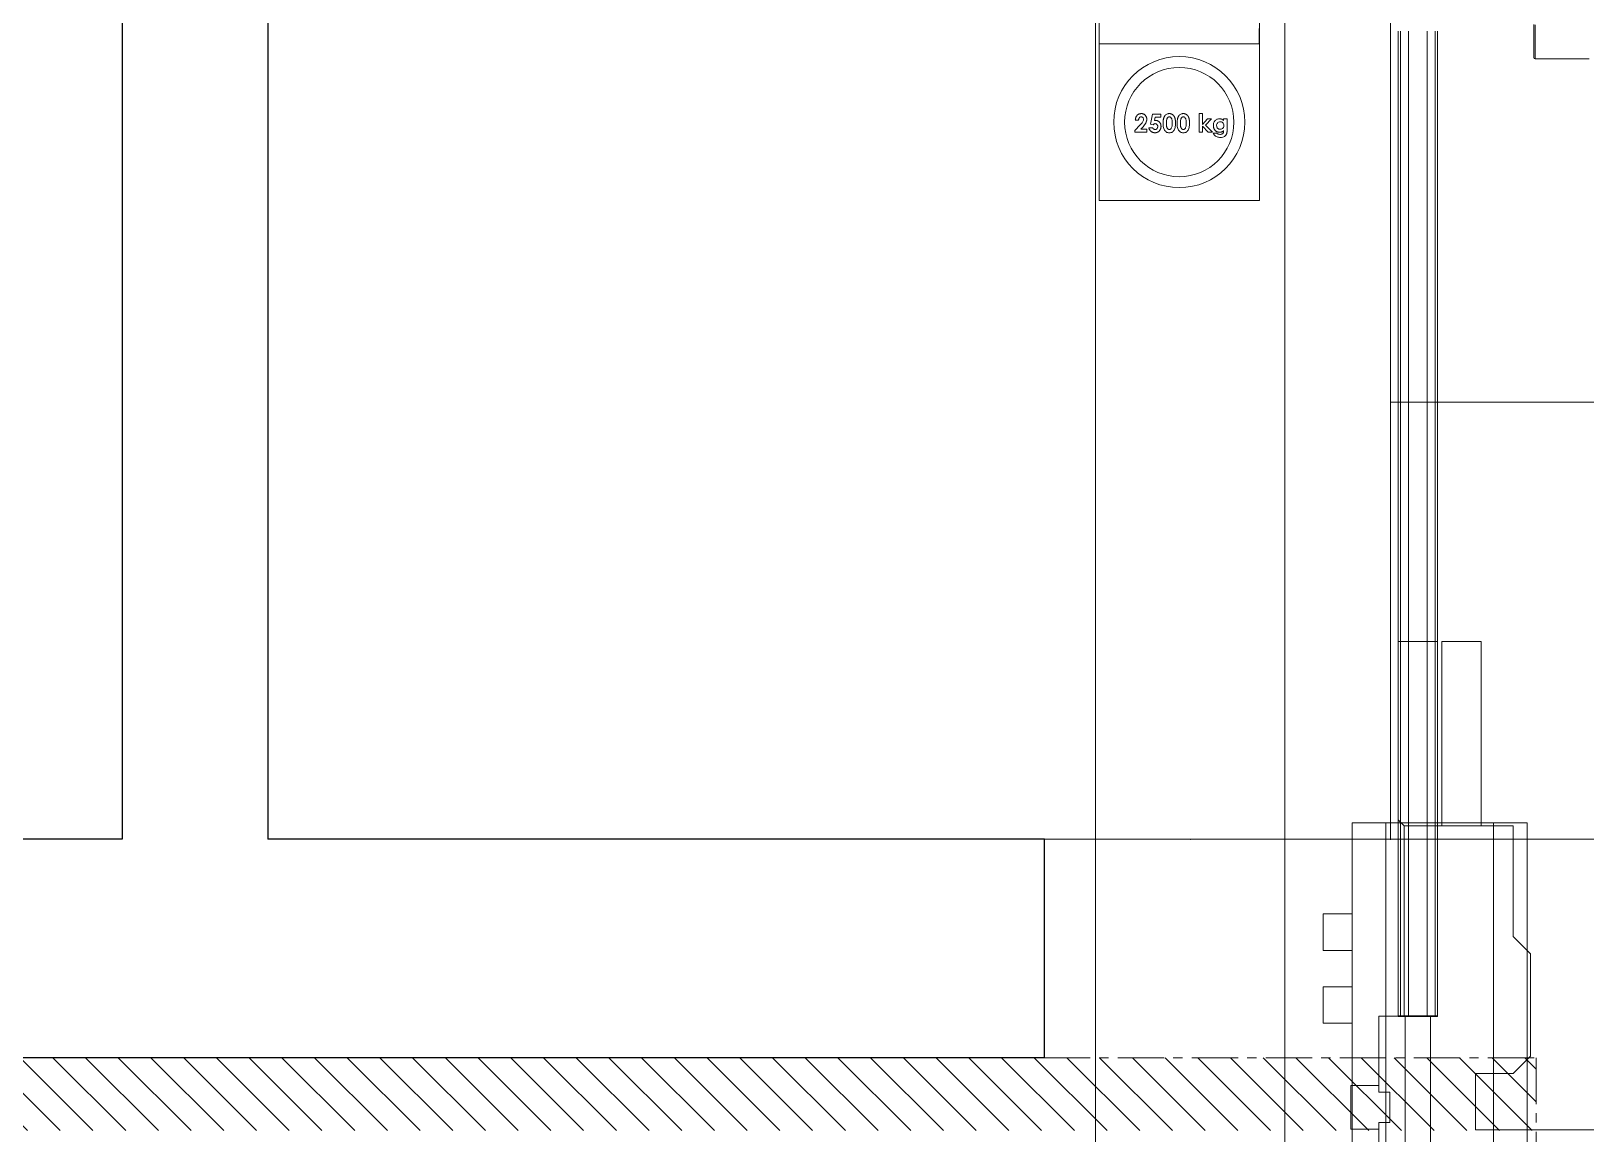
# Model space of a CAD drawing. Header units: inches. Extents: x -342 to 3622, y -887 to 1349.
# Drawn here: x 2102.6 to 2316, y 287.5 to 438.9 of the extents above; entities that cross this region are included whole.
import ezdxf
from ezdxf.enums import TextEntityAlignment as Align

# ---------------------------------------------------------------- set-up
doc = ezdxf.new("R2010")
doc.units = ezdxf.units.IN
doc.header["$MEASUREMENT"] = 0
doc.linetypes.add('CENTER', pattern=[10.16, 6.35, -1.27, 1.27, -1.27])
doc.linetypes.add('PHANTOM', pattern=[12.7, 6.35, -1.27, 1.27, -1.27, 1.27, -1.27])
for name, color, linetype in [('PK24-EQUIPMENT', 150, 'Continuous'), ('PK24-LABEL', 7, 'Continuous'), ('PK24E', 7, 'Continuous'), ('PK24E-STRUCT-STEEL', 254, 'Continuous')]:
    doc.layers.add(name, color=color, linetype=linetype)
for name, color, linetype, true_color in [('PK24-SYS-ROOM', 8, 'Continuous', 0x808080), ('PK24E-COMP-CAR_ZONE', 250, 'CENTER', 0x383e42), ('PK24E-HELPER', 253, 'PHANTOM', 0xa1a1a1), ('PK24E-SYS-LIFT', 31, 'Continuous', 0xffcc5a), ('PK24E-SYS-SHELF', 31, 'Continuous', 0xffcc5a)]:
    doc.layers.add(name, color=color, linetype=linetype, true_color=true_color)
doc.styles.add('Impact', font='impact.ttf', dxfattribs={"height": 5})
doc.styles.get("Standard").update_dxf_attribs({"font": 'arial.ttf'})

# ---------------------------------------------------------------- blocks, each defined once
blk = doc.blocks.new('ROOM-INFODISP--FRONT-COMP-PK24')
blk.add_point((0, 0))
at = {"layer": 'PK24-EQUIPMENT', "lineweight": 5}
for p, q in [((-40, 180), (-40, 87.7)), ((-18, 87.7), (-18, 180)), ((-39.99, 111.3), (-39.99, 109.2)), ((-18.01, 109.2), (-18.01, 111.3)), ((-40, 87.7), (-18, 87.7))]:
    blk.add_line(p, q, dxfattribs=at)
at = {"layer": 'PK24-EQUIPMENT', "color": 2, "lineweight": 5}
blk.add_line((-39.99, 109.2), (-18.01, 109.2), dxfattribs=at)
at = {"layer": 'PK24-EQUIPMENT', "color": 1, "lineweight": 5}
for p, q in [((-34.58, 98.72), (-35.03, 98.72)), ((-32.97, 98.16), (-32.67, 99.55)), ((-32.67, 99.55), (-31.54, 99.55)), ((-32.32, 99.13), (-32.42, 98.66)), ((-31.54, 99.13), (-32.32, 99.13)), ((-31.54, 99.55), (-31.54, 99.13)), ((-26.28, 99.61), (-25.83, 99.61)), ((-26.28, 97.05), (-26.28, 99.61)), ((-25.83, 99.61), (-25.83, 98.12)), ((-25.83, 98.12), (-25.13, 98.88)), ((-24.58, 98.88), (-25.38, 98.01)), ((-25.13, 98.88), (-24.58, 98.88)), ((-22.91, 98.88), (-22.43, 98.88)), ((-22.91, 98.67), (-22.91, 98.88)), ((-22.43, 98.88), (-22.43, 97.32)), ((-35.09, 97.28), (-34.35, 98.07)), ((-35.09, 97.05), (-35.09, 97.28)), ((-33.43, 97.05), (-35.09, 97.05)), ((-34.01, 97.77), (-34.27, 97.47)), ((-34.27, 97.47), (-33.43, 97.47)), ((-33.43, 97.47), (-33.43, 97.05)), ((-33.17, 97.66), (-32.66, 97.66)), ((-32.59, 98.08), (-32.97, 98.16)), ((-25.83, 97.05), (-26.28, 97.05)), ((-25.03, 97.05), (-25.83, 97.89)), ((-25.83, 97.89), (-25.83, 97.05)), ((-25.38, 98.01), (-24.46, 97.05)), ((-24.46, 97.05), (-25.03, 97.05)), ((-24.33, 96.92), (-23.83, 96.92))]:
    blk.add_line(p, q, dxfattribs=at)
for radius in [9, 7.5]:
    blk.add_circle((-29, 98.45), radius, dxfattribs=at)
for points, knots in [([(-35.03, 98.72), (-35.03, 98.75), (-35.02, 98.82), (-35.01, 98.91), (-34.99, 99), (-34.96, 99.09), (-34.93, 99.17), (-34.89, 99.24), (-34.84, 99.31), (-34.79, 99.37), (-34.73, 99.43), (-34.67, 99.48), (-34.6, 99.52), (-34.53, 99.56), (-34.45, 99.58), (-34.38, 99.6), (-34.29, 99.61), (-34.24, 99.61), (-34.21, 99.61)], [0, 0, 0, 0, 0.0749399, 0.1464281, 0.214753, 0.2804215, 0.3436044, 0.4055426, 0.4661995, 0.5265381, 0.5859019, 0.6440896, 0.7016131, 0.7587536, 0.8166294, 0.8756555, 0.9366243, 1, 1, 1, 1]), ([(-34.23, 99.17), (-34.29, 99.16), (-34.41, 99.13), (-34.52, 99), (-34.57, 98.86), (-34.58, 98.76), (-34.58, 98.72)], [0, 0, 0, 0, 0.277944, 0.557643, 0.77864, 1, 1, 1, 1]), ([(-34.35, 98.07), (-34.3, 98.13), (-34.18, 98.25), (-34.04, 98.44), (-33.93, 98.63), (-33.92, 98.77), (-33.91, 98.83)], [0, 0, 0, 0, 0.280402, 0.560639, 0.780618, 1, 1, 1, 1]), ([(-33.91, 98.83), (-33.91, 98.88), (-33.92, 98.98), (-34.01, 99.09), (-34.12, 99.16), (-34.2, 99.16), (-34.23, 99.17)], [0, 0, 0, 0, 0.279841, 0.559186, 0.779391, 1, 1, 1, 1]), ([(-34.21, 99.61), (-34.17, 99.61), (-34.1, 99.61), (-34, 99.59), (-33.91, 99.56), (-33.82, 99.52), (-33.74, 99.46), (-33.67, 99.4), (-33.61, 99.32), (-33.56, 99.24), (-33.51, 99.15), (-33.48, 99.05), (-33.46, 98.96), (-33.46, 98.9), (-33.46, 98.86)], [0, 0, 0, 0, 0.089615, 0.174949, 0.257548, 0.338901, 0.420053, 0.501401, 0.584252, 0.67037, 0.756473, 0.839207, 0.92012, 1, 1, 1, 1]), ([(-33.46, 98.86), (-33.46, 98.85), (-33.46, 98.81), (-33.47, 98.75), (-33.47, 98.69), (-33.49, 98.63), (-33.5, 98.57), (-33.52, 98.51), (-33.55, 98.44), (-33.58, 98.38), (-33.61, 98.31), (-33.65, 98.24), (-33.69, 98.17), (-33.74, 98.09), (-33.8, 98.02), (-33.86, 97.94), (-33.93, 97.85), (-33.98, 97.79), (-34.01, 97.77)], [0, 0, 0, 0, 0.045518, 0.091616, 0.139247, 0.188242, 0.238673, 0.290664, 0.34484, 0.400432, 0.459144, 0.522551, 0.590101, 0.66226, 0.739681, 0.821575, 0.90833, 1, 1, 1, 1]), ([(-32.3, 98.24), (-32.33, 98.23), (-32.39, 98.23), (-32.5, 98.17), (-32.55, 98.11), (-32.59, 98.08)], [0, 0, 0, 0, 0.279731, 0.559863, 1, 1, 1, 1]), ([(-32.42, 98.66), (-32.4, 98.66), (-32.38, 98.67), (-32.34, 98.68), (-32.3, 98.68), (-32.27, 98.68), (-32.26, 98.68)], [0, 0, 0, 0, 0.2636542, 0.5199803, 0.7671028, 1, 1, 1, 1]), ([(-31.95, 97.84), (-31.96, 97.9), (-31.96, 98), (-32.05, 98.14), (-32.17, 98.22), (-32.25, 98.23), (-32.3, 98.24)], [0, 0, 0, 0, 0.280347, 0.559894, 0.780025, 1, 1, 1, 1]), ([(-32.26, 98.68), (-32.23, 98.68), (-32.18, 98.68), (-32.11, 98.67), (-32.03, 98.65), (-31.96, 98.63), (-31.9, 98.59), (-31.83, 98.55), (-31.77, 98.51), (-31.72, 98.45), (-31.67, 98.39), (-31.62, 98.33), (-31.59, 98.26), (-31.56, 98.19), (-31.53, 98.11), (-31.52, 98.03), (-31.51, 97.94), (-31.5, 97.89), (-31.5, 97.86)], [0, 0, 0, 0, 0.0634005, 0.1249764, 0.1844922, 0.2434736, 0.3022637, 0.3613836, 0.4214818, 0.4834545, 0.5459361, 0.6081427, 0.6698203, 0.7323323, 0.7960922, 0.8616427, 0.9294352, 1, 1, 1, 1]), ([(-31.21, 98.28), (-31.21, 98.33), (-31.21, 98.44), (-31.2, 98.59), (-31.19, 98.74), (-31.17, 98.87), (-31.14, 98.99), (-31.1, 99.09), (-31.06, 99.19), (-31.03, 99.25), (-31.01, 99.27)], [0.000001, 0.000001, 0.000001, 0.000001, 0.1610711, 0.3107888, 0.4499038, 0.5783763, 0.6966172, 0.8059873, 0.9065617, 0.9999989, 0.9999989, 0.9999989, 0.9999989]), ([(-30.36, 96.99), (-30.43, 96.99), (-30.58, 97), (-30.79, 97.08), (-30.95, 97.23), (-31.09, 97.44), (-31.17, 97.69), (-31.21, 97.98), (-31.21, 98.18), (-31.21, 98.28)], [0, 0, 0, 0, 0.124991, 0.249773, 0.37455, 0.499518, 0.666124, 0.83303, 1, 1, 1, 1]), ([(-31.01, 99.27), (-30.97, 99.33), (-30.88, 99.44), (-30.71, 99.55), (-30.54, 99.61), (-30.43, 99.61), (-30.37, 99.61)], [0, 0, 0, 0, 0.280012, 0.559671, 0.779749, 1, 1, 1, 1]), ([(-30.36, 99.17), (-30.41, 99.16), (-30.5, 99.15), (-30.61, 99.06), (-30.68, 98.94), (-30.74, 98.77), (-30.76, 98.54), (-30.76, 98.36), (-30.77, 98.27)], [0, 0, 0, 0, 0.124603, 0.249076, 0.373906, 0.499075, 0.749412, 1, 1, 1, 1]), ([(-30.77, 98.27), (-30.77, 98.23), (-30.76, 98.16), (-30.76, 98.05), (-30.75, 97.96), (-30.74, 97.87), (-30.72, 97.79), (-30.7, 97.73), (-30.68, 97.67), (-30.66, 97.62), (-30.63, 97.57), (-30.59, 97.54), (-30.56, 97.5), (-30.53, 97.48), (-30.49, 97.46), (-30.45, 97.45), (-30.41, 97.44), (-30.38, 97.44), (-30.36, 97.43)], [0, 0, 0, 0, 0.110734, 0.212341, 0.305502, 0.389835, 0.46669, 0.535262, 0.596763, 0.651066, 0.701036, 0.74786, 0.791833, 0.834284, 0.875334, 0.916035, 0.957652, 1, 1, 1, 1]), ([(-30.37, 99.61), (-30.35, 99.61), (-30.31, 99.61), (-30.25, 99.61), (-30.19, 99.6), (-30.13, 99.58), (-30.07, 99.56), (-30.02, 99.54), (-29.97, 99.51), (-29.92, 99.48), (-29.87, 99.44), (-29.83, 99.4), (-29.78, 99.36), (-29.75, 99.31), (-29.71, 99.26), (-29.68, 99.2), (-29.65, 99.14), (-29.62, 99.07), (-29.59, 98.99), (-29.57, 98.92), (-29.56, 98.83), (-29.54, 98.74), (-29.53, 98.64), (-29.52, 98.53), (-29.52, 98.42), (-29.52, 98.34), (-29.52, 98.3)], [0, 0, 0, 0, 0.0366349, 0.072034, 0.106626, 0.1403057, 0.1736195, 0.2064257, 0.239067, 0.2718829, 0.3048399, 0.338529, 0.3726162, 0.4075483, 0.4437189, 0.4813115, 0.520113, 0.5609129, 0.6040246, 0.6500746, 0.6995722, 0.7523625, 0.8087887, 0.8689542, 0.9326747, 0.9999993, 0.9999993, 0.9999993, 0.9999993]), ([(-29.96, 98.3), (-29.97, 98.39), (-29.97, 98.56), (-30, 98.78), (-30.05, 98.95), (-30.13, 99.06), (-30.23, 99.15), (-30.32, 99.16), (-30.36, 99.17)], [0, 0, 0, 0, 0.250565, 0.500913, 0.62607, 0.751064, 0.875639, 1, 1, 1, 1]), ([(-29.52, 98.3), (-29.52, 98.2), (-29.52, 98), (-29.56, 97.71), (-29.64, 97.45), (-29.77, 97.24), (-29.93, 97.08), (-30.14, 97), (-30.29, 96.99), (-30.36, 96.99)], [0, 0, 0, 0, 0.166978, 0.333891, 0.500541, 0.625557, 0.750295, 0.875009, 1, 1, 1, 1]), ([(-30.09, 97.61), (-30.06, 97.67), (-30.01, 97.79), (-29.97, 98.02), (-29.97, 98.2), (-29.96, 98.3)], [0, 0, 0, 0, 0.279501, 0.559657, 1, 1, 1, 1]), ([(-29.29, 98.28), (-29.29, 98.33), (-29.29, 98.44), (-29.28, 98.59), (-29.26, 98.74), (-29.24, 98.87), (-29.21, 98.99), (-29.18, 99.09), (-29.14, 99.19), (-29.1, 99.25), (-29.09, 99.27)], [0.000001, 0.000001, 0.000001, 0.000001, 0.1610711, 0.3107888, 0.4499038, 0.5783763, 0.6966172, 0.8059873, 0.9065617, 0.9999988, 0.9999988, 0.9999988, 0.9999988]), ([(-28.44, 96.99), (-28.51, 96.99), (-28.66, 97), (-28.86, 97.08), (-29.03, 97.23), (-29.16, 97.44), (-29.25, 97.69), (-29.29, 97.98), (-29.29, 98.18), (-29.29, 98.28)], [0, 0, 0, 0, 0.124991, 0.249773, 0.37455, 0.499518, 0.666124, 0.83303, 1, 1, 1, 1]), ([(-29.09, 99.27), (-29.04, 99.33), (-28.96, 99.44), (-28.79, 99.55), (-28.62, 99.61), (-28.51, 99.61), (-28.45, 99.61)], [0, 0, 0, 0, 0.280012, 0.55967, 0.779749, 1, 1, 1, 1]), ([(-28.44, 99.17), (-28.48, 99.16), (-28.58, 99.15), (-28.69, 99.06), (-28.76, 98.94), (-28.81, 98.77), (-28.84, 98.54), (-28.84, 98.36), (-28.84, 98.27)], [0, 0, 0, 0, 0.124603, 0.249076, 0.373906, 0.499075, 0.749412, 1, 1, 1, 1]), ([(-28.84, 98.27), (-28.84, 98.23), (-28.84, 98.16), (-28.84, 98.05), (-28.83, 97.96), (-28.82, 97.87), (-28.8, 97.79), (-28.78, 97.73), (-28.76, 97.67), (-28.73, 97.62), (-28.7, 97.57), (-28.67, 97.54), (-28.64, 97.5), (-28.6, 97.48), (-28.56, 97.46), (-28.52, 97.45), (-28.48, 97.44), (-28.45, 97.44), (-28.44, 97.43)], [0, 0, 0, 0, 0.110734, 0.212341, 0.305502, 0.389835, 0.46669, 0.535262, 0.596763, 0.651066, 0.701036, 0.74786, 0.791833, 0.834284, 0.875334, 0.916035, 0.957652, 1, 1, 1, 1]), ([(-28.45, 99.61), (-28.43, 99.61), (-28.39, 99.61), (-28.32, 99.61), (-28.26, 99.6), (-28.2, 99.58), (-28.15, 99.56), (-28.09, 99.54), (-28.04, 99.51), (-27.99, 99.48), (-27.95, 99.44), (-27.9, 99.4), (-27.86, 99.36), (-27.82, 99.31), (-27.79, 99.26), (-27.75, 99.2), (-27.72, 99.14), (-27.7, 99.07), (-27.67, 98.99), (-27.65, 98.92), (-27.63, 98.83), (-27.62, 98.74), (-27.61, 98.64), (-27.6, 98.53), (-27.59, 98.42), (-27.59, 98.34), (-27.59, 98.3)], [0, 0, 0, 0, 0.0366349, 0.072034, 0.106626, 0.1403057, 0.1736195, 0.2064257, 0.239067, 0.2718829, 0.3048399, 0.338529, 0.3726162, 0.4075483, 0.4437189, 0.4813115, 0.520113, 0.5609129, 0.6040246, 0.6500746, 0.6995722, 0.7523625, 0.8087887, 0.8689542, 0.9326747, 0.9999993, 0.9999993, 0.9999993, 0.9999993]), ([(-28.04, 98.3), (-28.04, 98.39), (-28.05, 98.56), (-28.07, 98.78), (-28.13, 98.95), (-28.2, 99.06), (-28.31, 99.15), (-28.39, 99.16), (-28.44, 99.17)], [0, 0, 0, 0, 0.250565, 0.500913, 0.62607, 0.751064, 0.875639, 1, 1, 1, 1]), ([(-27.59, 98.3), (-27.59, 98.2), (-27.6, 98), (-27.64, 97.71), (-27.72, 97.45), (-27.84, 97.24), (-28.01, 97.08), (-28.22, 97), (-28.36, 96.99), (-28.44, 96.99)], [0, 0, 0, 0, 0.166978, 0.333891, 0.500541, 0.625557, 0.750295, 0.875009, 1, 1, 1, 1]), ([(-28.16, 97.61), (-28.14, 97.67), (-28.08, 97.79), (-28.05, 98.02), (-28.04, 98.2), (-28.04, 98.3)], [0, 0, 0, 0, 0.279501, 0.559657, 1, 1, 1, 1]), ([(-24.32, 97.98), (-24.32, 98.05), (-24.31, 98.19), (-24.26, 98.39), (-24.17, 98.55), (-24.1, 98.63), (-24.06, 98.67)], [0, 0, 0, 0, 0.280066, 0.55992, 0.779991, 1, 1, 1, 1]), ([(-24.06, 98.67), (-24.01, 98.71), (-23.92, 98.79), (-23.73, 98.89), (-23.58, 98.9), (-23.49, 98.91)], [0, 0, 0, 0, 0.280447, 0.5607612, 1, 1, 1, 1]), ([(-23.38, 98.49), (-23.45, 98.48), (-23.6, 98.47), (-23.77, 98.33), (-23.86, 98.16), (-23.87, 98.04), (-23.88, 97.98)], [0, 0, 0, 0, 0.279684, 0.559134, 0.779428, 1, 1, 1, 1]), ([(-23.49, 98.91), (-23.43, 98.91), (-23.31, 98.9), (-23.11, 98.83), (-22.99, 98.73), (-22.91, 98.67)], [0, 0, 0, 0, 0.280188, 0.560365, 1, 1, 1, 1]), ([(-22.88, 97.98), (-22.89, 98.06), (-22.9, 98.21), (-23.03, 98.38), (-23.2, 98.48), (-23.32, 98.49), (-23.38, 98.49)], [0, 0, 0, 0, 0.280083, 0.559357, 0.779484, 1, 1, 1, 1]), ([(-32.34, 96.99), (-32.36, 96.99), (-32.42, 96.99), (-32.49, 97), (-32.56, 97.01), (-32.63, 97.03), (-32.7, 97.06), (-32.76, 97.09), (-32.82, 97.12), (-32.88, 97.16), (-32.93, 97.21), (-32.98, 97.26), (-33.02, 97.32), (-33.06, 97.38), (-33.1, 97.44), (-33.13, 97.51), (-33.15, 97.58), (-33.16, 97.63), (-33.17, 97.66)], [0, 0, 0, 0, 0.065935, 0.130037, 0.192362, 0.25382, 0.314199, 0.37467, 0.435154, 0.496479, 0.557809, 0.619031, 0.679691, 0.740961, 0.803375, 0.866818, 0.932318, 1, 1, 1, 1]), ([(-32.66, 97.66), (-32.65, 97.64), (-32.63, 97.61), (-32.59, 97.56), (-32.56, 97.52), (-32.51, 97.49), (-32.47, 97.47), (-32.42, 97.45), (-32.37, 97.44), (-32.33, 97.44), (-32.31, 97.43)], [0, 0, 0, 0, 0.138114, 0.268408, 0.394191, 0.517092, 0.637493, 0.757004, 0.877294, 1, 1, 1, 1]), ([(-31.5, 97.86), (-31.5, 97.83), (-31.51, 97.77), (-31.52, 97.68), (-31.54, 97.6), (-31.56, 97.52), (-31.6, 97.44), (-31.64, 97.37), (-31.69, 97.3), (-31.75, 97.24), (-31.81, 97.18), (-31.87, 97.13), (-31.94, 97.08), (-32.02, 97.05), (-32.09, 97.02), (-32.17, 97), (-32.25, 96.99), (-32.31, 96.99), (-32.34, 96.99)], [0, 0, 0, 0, 0.066755, 0.131728, 0.19481, 0.256899, 0.318751, 0.380351, 0.443324, 0.507463, 0.571506, 0.633361, 0.693942, 0.753929, 0.813802, 0.874524, 0.936222, 1, 1, 1, 1]), ([(-32.31, 97.43), (-32.3, 97.44), (-32.28, 97.44), (-32.24, 97.44), (-32.21, 97.45), (-32.17, 97.46), (-32.14, 97.48), (-32.11, 97.5), (-32.08, 97.52), (-32.06, 97.55), (-32.03, 97.58), (-32.01, 97.61), (-31.99, 97.64), (-31.98, 97.68), (-31.97, 97.72), (-31.96, 97.76), (-31.95, 97.8), (-31.95, 97.83), (-31.95, 97.84)], [0, 0, 0, 0, 0.0611793, 0.1203714, 0.1784417, 0.2359341, 0.2942679, 0.3526543, 0.4131221, 0.4755858, 0.5389001, 0.601869, 0.6643327, 0.727647, 0.7924087, 0.8591195, 0.9281351, 1, 1, 1, 1]), ([(-30.36, 97.43), (-30.35, 97.44), (-30.32, 97.44), (-30.28, 97.44), (-30.24, 97.46), (-30.21, 97.48), (-30.17, 97.5), (-30.14, 97.53), (-30.11, 97.57), (-30.1, 97.59), (-30.09, 97.61)], [0, 0, 0, 0, 0.124035, 0.242846, 0.360342, 0.479042, 0.599334, 0.725488, 0.858549, 1, 1, 1, 1]), ([(-28.44, 97.43), (-28.42, 97.44), (-28.4, 97.44), (-28.36, 97.44), (-28.32, 97.46), (-28.28, 97.48), (-28.25, 97.5), (-28.22, 97.53), (-28.19, 97.57), (-28.17, 97.59), (-28.16, 97.61)], [0, 0, 0, 0, 0.124035, 0.242846, 0.360342, 0.479042, 0.599334, 0.725488, 0.858549, 1, 1, 1, 1]), ([(-23.38, 96.34), (-23.45, 96.35), (-23.6, 96.35), (-23.82, 96.4), (-24.03, 96.5), (-24.22, 96.68), (-24.29, 96.84), (-24.33, 96.92)], [0, 0, 0, 0, 0.187044, 0.373945, 0.56063, 0.780239, 1, 1, 1, 1]), ([(-23.46, 97.05), (-23.49, 97.05), (-23.55, 97.05), (-23.63, 97.07), (-23.72, 97.09), (-23.8, 97.11), (-23.87, 97.15), (-23.94, 97.2), (-24.01, 97.25), (-24.08, 97.31), (-24.13, 97.38), (-24.18, 97.45), (-24.23, 97.53), (-24.26, 97.61), (-24.29, 97.7), (-24.31, 97.79), (-24.32, 97.88), (-24.32, 97.95), (-24.32, 97.98)], [0, 0, 0, 0, 0.0629725, 0.1237003, 0.1834453, 0.2424762, 0.3012728, 0.3609885, 0.4218693, 0.4848637, 0.5482681, 0.6104311, 0.6727696, 0.7351403, 0.7982881, 0.86338, 0.9303186, 0.9999991, 0.9999991, 0.9999991, 0.9999991]), ([(-23.88, 97.98), (-23.87, 97.91), (-23.85, 97.76), (-23.72, 97.58), (-23.55, 97.48), (-23.43, 97.47), (-23.37, 97.47)], [0, 0, 0, 0, 0.279963, 0.559331, 0.779493, 1, 1, 1, 1]), ([(-23.83, 96.92), (-23.8, 96.89), (-23.73, 96.83), (-23.59, 96.77), (-23.48, 96.77), (-23.41, 96.76)], [0, 0, 0, 0, 0.279848, 0.559951, 1, 1, 1, 1]), ([(-22.91, 97.28), (-22.93, 97.26), (-22.97, 97.22), (-23.03, 97.17), (-23.1, 97.13), (-23.16, 97.1), (-23.23, 97.08), (-23.3, 97.06), (-23.38, 97.05), (-23.43, 97.05), (-23.46, 97.05)], [0, 0, 0, 0, 0.135251, 0.263928, 0.385524, 0.503705, 0.620733, 0.741155, 0.867767, 1, 1, 1, 1]), ([(-23.41, 96.76), (-23.36, 96.76), (-23.25, 96.77), (-23.1, 96.82), (-22.98, 96.91), (-22.93, 97.03), (-22.92, 97.16), (-22.91, 97.24), (-22.91, 97.28)], [0, 0, 0, 0, 0.187082, 0.373707, 0.559774, 0.705866, 0.852887, 1, 1, 1, 1]), ([(-22.62, 96.64), (-22.68, 96.58), (-22.79, 96.47), (-23.05, 96.36), (-23.25, 96.35), (-23.38, 96.34)], [0, 0, 0, 0, 0.279893, 0.560004, 1, 1, 1, 1]), ([(-23.37, 97.47), (-23.3, 97.47), (-23.15, 97.49), (-22.98, 97.63), (-22.89, 97.81), (-22.89, 97.92), (-22.88, 97.98)], [0, 0, 0, 0, 0.279628, 0.558956, 0.779238, 1, 1, 1, 1]), ([(-22.43, 97.32), (-22.43, 97.28), (-22.43, 97.21), (-22.44, 97.11), (-22.46, 97.01), (-22.48, 96.92), (-22.5, 96.84), (-22.54, 96.76), (-22.57, 96.7), (-22.6, 96.66), (-22.62, 96.64)], [0, 0, 0, 0, 0.1554778, 0.3002338, 0.4362567, 0.5628846, 0.6816806, 0.7927837, 0.8989411, 0.9999991, 0.9999991, 0.9999991, 0.9999991])]:
    blk.add_open_spline(points, degree=3, knots=knots, dxfattribs=at)
blk = doc.blocks.new('ROOM-LIGHT--FRONT-COMP-PK24')
at = {"layer": 'PK24-EQUIPMENT', "color": 3, "lineweight": 5}
for p, q in [((-33.24, 248.24), (-42.08, 239.4)), ((-42.08, 239.4), (-33.24, 248.24)), ((-15.92, 239.4), (-24.76, 248.24)), ((-24.76, 248.24), (-15.92, 239.4)), ((-42.08, 230.92), (-33.24, 222.08)), ((-33.24, 222.08), (-42.08, 230.92)), ((-24.76, 222.08), (-15.92, 230.92)), ((-15.92, 230.92), (-24.76, 222.08))]:
    blk.add_line(p, q, dxfattribs=at)
for centre, start, end in [((-29, 244), 45, 135), ((-29, 244), 45, 135), ((-37.84, 235.16), 135, 225), ((-37.84, 235.16), 135, 225), ((-20.16, 235.16), 315, 45), ((-20.16, 235.16), 315, 45), ((-29, 226.32), 225, 315), ((-29, 226.32), 225, 315)]:
    blk.add_arc(centre, 6, start, end, dxfattribs=at)
at = {"layer": 'PK24E-HELPER'}
blk.add_point((0, 0), dxfattribs=at)
blk = doc.blocks.new('*U35')
at = {"layer": 'PK24-SYS-ROOM', "color": 2, "lineweight": 5}
blk.add_line((-140, 60), (140, 60), dxfattribs=at)
at = {"layer": 'PK24-SYS-ROOM', "lineweight": 5}
for points in [[(-294.09, 0), (294.09, 0), (294.09, 299.82), (-294.09, 299.82)], [(-140, 0), (140, 0), (140, 210), (-140, 210)]]:
    blk.add_lwpolyline(points, close=True, dxfattribs=at)
for name in ['ROOM-LIGHT--FRONT-COMP-PK24', 'ROOM-INFODISP--FRONT-COMP-PK24']:
    blk.add_blockref(name, (-140, 0), dxfattribs=at)
at = {"layer": 'PK24-SYS-ROOM', "color": 3, "lineweight": 5, "style": 'Impact'}
blk.add_attdef('ROOMNO', text='', height=10, dxfattribs=at).set_placement((178.82, 230), align=Align.CENTER)
blk = doc.blocks.new('ELIFTTT-CHASIS--BACK-COMP-PKE24')
at = {"layer": 'PK24E-SYS-LIFT', "lineweight": 5}
for p, q in [((-145.25, 2.25), (-145.25, -89.6)), ((-145.25, 2.25), (-140.65, 2.25)), ((-140.65, -60.75), (-140.65, 2.25)), ((-138.95, 2.25), (-140.65, 2.25)), ((-138.95, 2.25), (-138.95, -24.25)), ((-138.95, 2.25), (-138.62, 2.25)), ((-138.62, 2.25), (-138.62, -24.25)), ((-138.62, 2.25), (-137.52, 2.25)), ((-137.52, 2.25), (-137.52, -24.25)), ((-137.52, 2.25), (-134.98, 2.25)), ((-134.98, 2.25), (-134.98, -24.25)), ((-134.98, 2.25), (-133.88, 2.25)), ((-133.88, 2.25), (-133.88, -24.25)), ((-133.88, 2.25), (-133.55, 2.25)), ((-133.55, 2.25), (-133.55, -24.25)), ((-125.85, 2.25), (-133.55, 2.25)), ((-125.85, -60.75), (-125.85, 2.25)), ((-125.85, 2.25), (-121.25, 2.25)), ((-121.25, -75), (-121.25, 2.25)), ((-145.25, -10.25), (-149.25, -10.25)), ((-149.25, -10.25), (-149.25, -10.88)), ((-149.25, -10.88), (-149.25, -15.25)), ((-149.25, -15.25), (-145.25, -15.25)), ((-145.25, -20.25), (-149.25, -20.25)), ((-149.25, -20.25), (-149.25, -25.25)), ((-149.25, -25.25), (-145.25, -25.25)), ((-138.95, -24.25), (-138.62, -24.25)), ((-138.62, -24.25), (-137.52, -24.25)), ((-137.97, -24.33), (-137.97, -60.75)), ((-137.97, -24.33), (-134.53, -24.33)), ((-137.52, -24.25), (-134.98, -24.25)), ((-134.98, -24.25), (-133.88, -24.25)), ((-134.53, -60.75), (-134.53, -24.33)), ((-133.88, -24.25), (-133.55, -24.25))]:
    blk.add_line(p, q, dxfattribs=at)
blk = doc.blocks.new('ELIFTTT---BACK-COMP-PKE24')
blk.add_blockref('ELIFTTT-CHASIS--BACK-COMP-PKE24', (0, 0))
blk = doc.blocks.new('ELIFT-DU--BACK-COMP-PKE24')
at = {"layer": 'PK24E-SYS-LIFT', "linetype": 'Continuous', "lineweight": 5}
for p, q in [((-120.35, 23.55), (-120.35, 28.07)), ((-120.15, 28.05), (-120.15, 23.35)), ((-120.15, 23.35), (-112.75, 23.35))]:
    blk.add_line(p, q, dxfattribs=at)
blk.add_arc((-120.15, 23.55), 0.2, 180, 270, dxfattribs=at)
blk = doc.blocks.new('*U61')
at = {"layer": 'PK24E-SYS-LIFT', "lineweight": 5}
for p, q in [((-138.95, 67.07), (-137.9, 67.07)), ((-138.95, 67.07), (-138.95, 42.55)), ((-138.95, 67.07), (-138.62, 67.07)), ((-138.62, 67.07), (-137.9, 67.07)), ((-137.9, 67.07), (-136.98, 67.07)), ((-137.9, 67.07), (-134.6, 67.07)), ((-136.98, 67.07), (-135.52, 67.07)), ((-135.52, 67.07), (-134.6, 67.07)), ((-134.6, 67.07), (-133.55, 67.07)), ((-134.6, 67.07), (-133.88, 67.07)), ((-133.88, 67.07), (-133.55, 67.07)), ((-133.55, 67.07), (-133.55, 41.75)), ((-132.95, 67.07), (-132.95, 41.75)), ((-132.95, 67.07), (-131.9, 67.07)), ((-132.95, 67.07), (-132.62, 67.07)), ((-132.62, 67.07), (-131.9, 67.07)), ((-131.9, 67.07), (-130.98, 67.07)), ((-131.9, 67.07), (-128.6, 67.07)), ((-130.98, 67.07), (-129.52, 67.07)), ((-129.52, 67.07), (-128.6, 67.07)), ((-128.6, 67.07), (-127.55, 67.07)), ((-128.6, 67.07), (-127.88, 67.07)), ((-127.88, 67.07), (-127.55, 67.07)), ((-127.55, 67.07), (-127.55, 41.75)), ((-138.95, 42.55), (-138.15, 41.75)), ((-138.15, 41.75), (-138.15, 15.6)), ((-123.18, 41.75), (-138.15, 41.75)), ((-123.18, 26.56), (-123.18, 41.75)), ((-120.81, 24.19), (-123.18, 26.56)), ((-120.81, 10.12), (-120.81, 24.19)), ((-141.6, 5.19), (-141.6, 15.6)), ((-141.6, 15.6), (-138.15, 15.6)), ((-123.18, 7.75), (-120.81, 10.12)), ((-128.35, 7.75), (-123.18, 7.75)), ((-128.35, 0), (-128.35, 7.75)), ((-141.6, 6.1), (-145.45, 6.1)), ((-145.45, 0.1), (-145.45, 6.1)), ((-141.6, 5.19), (-140.1, 5.19)), ((-140.1, 1.01), (-140.1, 5.19)), ((-145.45, 0.1), (-141.6, 0.1)), ((-140.1, 1.01), (-141.6, 1.01)), ((-141.6, -5.41), (-141.6, 1.01)), ((128.35, 0), (-128.35, 0))]:
    blk.add_line(p, q, dxfattribs=at)
blk = doc.blocks.new('*U56')
at = {"layer": 'PK24E-HELPER', "lineweight": 5}
blk.add_point((-167.5, 0), dxfattribs=at)
at = {"layer": 'PK24E-STRUCT-STEEL', "lineweight": 5}
blk.add_lwpolyline([(-180.5, 299.82), (-154.5, 299.82), (-154.5, -398.4), (-180.5, -398.4)], close=True, dxfattribs=at)
at = {"layer": 'PK24E-SYS-LIFT', "lineweight": 5}
for p, q in [((-138.95, 110.94), (-138.95, -24.33)), ((-138.62, 110.94), (-138.62, -24.33)), ((-137.52, 110.94), (-137.52, -24.33)), ((-134.98, 110.94), (-134.98, -24.33)), ((-133.88, 110.94), (-133.88, -24.33)), ((-133.55, 110.94), (-133.55, -24.33)), ((-138.95, -24.33), (-133.55, -24.33))]:
    blk.add_line(p, q, dxfattribs=at)
at = {"lineweight": 5}
blk.add_blockref('*U61', (0, -39.9), dxfattribs=at)
at = {"layer": 'PK24E-SYS-SHELF', "lineweight": 5}
for name, p in [('ELIFT-DU--BACK-COMP-PKE24', (0, 83.77)), ('ELIFTTT---BACK-COMP-PKE24', (0, 0))]:
    blk.add_blockref(name, p, dxfattribs=at)
blk = doc.blocks.new('*U36')
at = {"layer": 'PK24E-COMP-CAR_ZONE', "lineweight": 5}
h = blk.add_hatch(dxfattribs=at)
h.set_pattern_fill('ANSI31', color=256)
h.set_pattern_definition([(45, (-14044.072, -11083.8307), (-2.24506403, 2.24506403), [])])
h.paths.add_polyline_path([(340, 200.9), (120, 200.9), (120, 190.9), (340, 190.9)])
blk.add_lwpolyline([(340, 0), (340, 200.9), (120, 200.9), (120, 0)], dxfattribs=at)
at = {"layer": 'PK24-LABEL', "lineweight": 5}
blk.add_attdef('LEVEL_ID', text='', height=5, dxfattribs=at).set_placement((876.57, 10.38), align=Align.CENTER)

msp = doc.modelspace()

# ---------------------------------------------------------------- linework, layer by layer
for p, q in [((2115.06, 657.93), (2115.06, 327.93)), ((2135.06, 627.93), (2135.06, 327.93)), ((2115.06, 327.93), (1482.47, 327.93)), ((2241.65, 327.93), (2135.06, 327.93)), ((2241.65, 297.93), (2241.65, 327.93)), ((2241.65, 297.93), (1502.47, 297.93))]:
    msp.add_line(p, q)

# ---------------------------------------------------------------- block references
at = {"layer": 'PK24E', "lineweight": 5}
for name in ['*U35', '*U56']:
    msp.add_blockref(name, (2429.15, 327.93), dxfattribs=at)
at = {"layer": 'PK24E', "lineweight": 5, "xscale": -1}
msp.add_blockref('*U36', (2429.15, 97.03), dxfattribs=at)

doc.saveas('drawing.dxf')
